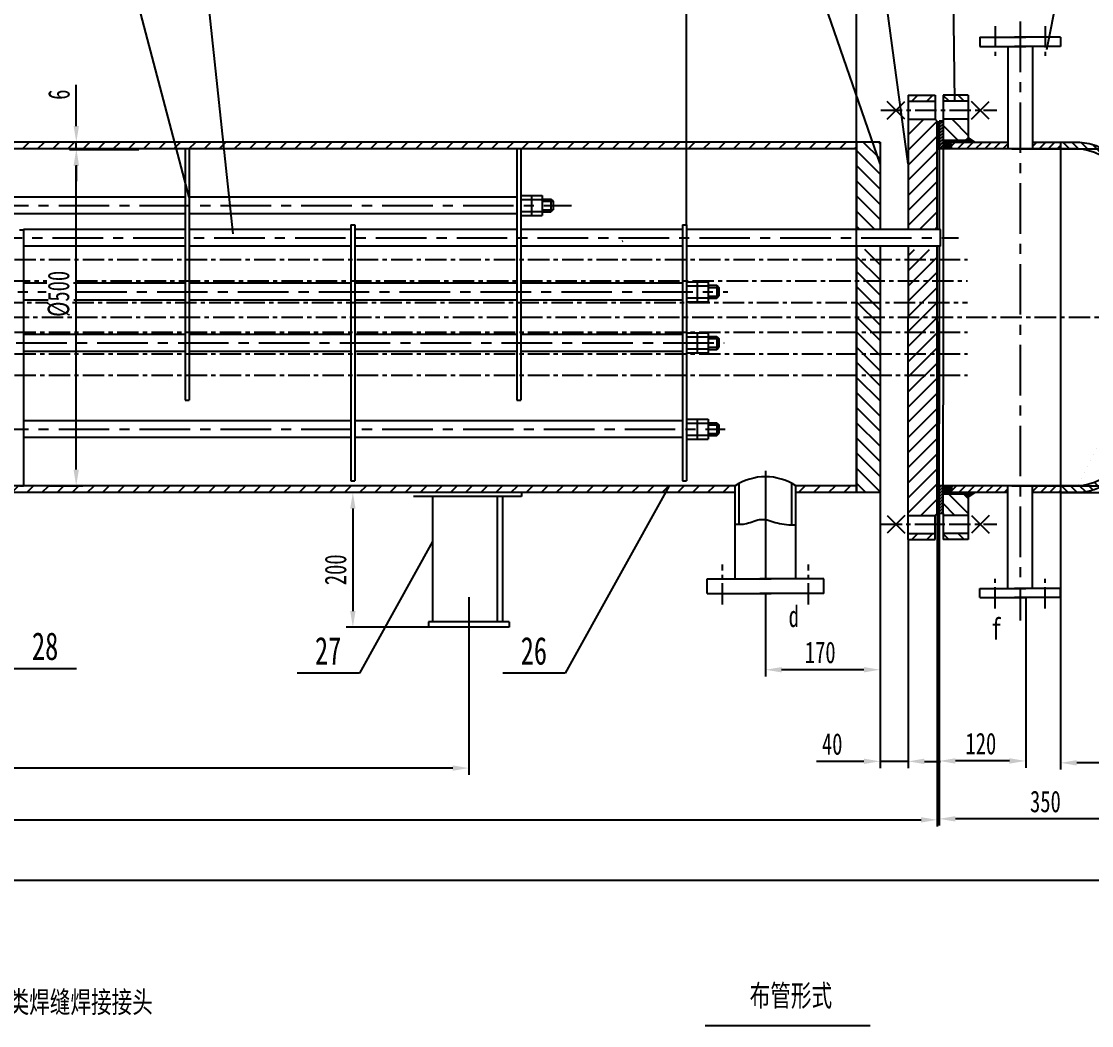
# Model space of a CAD drawing. Extents: x 12575 to 63012, y 39469 to 86293.
# Drawn here: x 15406 to 16994, y 41923 to 43414 of the extents above; entities that cross this region are included whole.
import ezdxf

# ---------------------------------------------------------------- set-up
doc = ezdxf.new("R2010")
doc.units = 0
for name, pattern in [('CENTER', [50.8, 31.75, -6.35, 6.35, -6.35]), ('CENTERX2', [4, 2.5, -0.5, 0.5, -0.5]), ('PHANTOM2', [31.75, 15.875, -3.175, 3.175, -3.175, 3.175, -3.175])]:
    doc.linetypes.add(name, pattern=pattern)
doc.layers.get('0').update_dxf_attribs({"linetype": 'CONTINUOUS'})
doc.layers.get('DEFPOINTS').update_dxf_attribs({"color": 1, "linetype": 'PHANTOM2'})
doc.layers.add('CCX', color=1, linetype='CONTINUOUS')
doc.layers.add('DD', color=1, linetype='CENTER')
doc.styles.add('HZ', font='SIMFANG.TTF', dxfattribs={"width": 0.7})
doc.styles.add('HZ123', font='SIMFANG.TTF', dxfattribs={"width": 0.7, "height": 2.5})
doc.dimstyles.new('ISO-25$0', dxfattribs={"dimscale": 8, "dimtxt": 4, "dimasz": 3, "dimexe": 1.25, "dimexo": 0, "dimgap": 1.2, "dimtad": 1, "dimdec": 0, "dimtxsty": 'HZ', "dimcen": 0, "dimclrd": 256, "dimclrt": 256, "dimazin": 3, "dimtm": 1e-09, "dimtfac": 8, "dimtdec": 0, "dimtmove": 0, "dimatfit": 3})

# ---------------------------------------------------------------- blocks, each defined once
blk = doc.blocks.new('*D28')
at = {"layer": 'CCX', "color": 0}
for p, q in [((15580.4, 43222.7), (15477.5, 43222.7)), ((15445.2, 42724.2), (15497.5, 42724.2))]:
    blk.add_line(p, q, dxfattribs=at)
at = {"layer": 'CCX'}
blk.add_line((15487.5, 42748.2), (15487.5, 43198.7), dxfattribs=at)
for points in [[(15483.5, 43198.7), (15491.5, 43198.7), (15487.5, 43222.7)], [(15483.5, 42748.2), (15491.5, 42748.2), (15487.5, 42724.2)]]:
    blk.add_solid(points, dxfattribs=at)
at = {"layer": 'DEFPOINTS', "color": 0}
for p in [(15487.5, 43222.7), (15580.4, 43222.7), (15445.2, 42724.2)]:
    blk.add_point(p, dxfattribs=at)
at = {"layer": 'CCX', "insert": (15461.9, 43009.1), "char_height": 32, "attachment_point": 5, "rotation": 90, "style": 'HZ'}
blk.add_mtext('{\\Ftxt|c134;%%C}500', dxfattribs=at)
blk = doc.blocks.new('*D29')
at = {"layer": 'CCX'}
for p, q in [((15487.7, 43258.2), (15487.7, 43319.4)), ((15487.7, 43224.2), (15487.7, 43234.2)), ((15487.7, 43200.2), (15487.7, 43176.2))]:
    blk.add_line(p, q, dxfattribs=at)
at = {"layer": 'CCX', "color": 0}
for p, q in [((15705, 43234.2), (15477.7, 43234.2)), ((15705, 43224.2), (15477.7, 43224.2))]:
    blk.add_line(p, q, dxfattribs=at)
at = {"layer": 'CCX'}
for points in [[(15483.7, 43258.2), (15491.7, 43258.2), (15487.7, 43234.2)], [(15483.7, 43200.2), (15491.7, 43200.2), (15487.7, 43224.2)]]:
    blk.add_solid(points, dxfattribs=at)
at = {"layer": 'DEFPOINTS', "color": 0}
for p in [(15487.7, 43234.2), (15705, 43234.2), (15705, 43224.2)]:
    blk.add_point(p, dxfattribs=at)
at = {"layer": 'CCX', "insert": (15462.1, 43304.8), "char_height": 32, "attachment_point": 5, "rotation": 90, "style": 'HZ'}
blk.add_mtext('6', dxfattribs=at)
blk = doc.blocks.new('*D43')
at = {"layer": 'CCX', "color": 0}
for p, q in [((16876.2, 43224.2), (17212.1, 43224.2)), ((16876.2, 42724.2), (17212.1, 42724.2))]:
    blk.add_line(p, q, dxfattribs=at)
at = {"layer": 'CCX'}
blk.add_line((17202.1, 42748.2), (17202.1, 43200.2), dxfattribs=at)
for points in [[(17198.1, 43200.2), (17206.1, 43200.2), (17202.1, 43224.2)], [(17198.1, 42748.2), (17206.1, 42748.2), (17202.1, 42724.2)]]:
    blk.add_solid(points, dxfattribs=at)
at = {"layer": 'DEFPOINTS', "color": 0}
for p in [(16876.2, 43224.2), (17202.1, 43224.2), (16876.2, 42724.2)]:
    blk.add_point(p, dxfattribs=at)
at = {"layer": 'CCX', "insert": (17176.5, 42919.6), "char_height": 32, "attachment_point": 5, "rotation": 90, "style": 'HZ'}
blk.add_mtext('{\\Ftxt|c134;%%C}500', dxfattribs=at)
blk = doc.blocks.new('*D45')
at = {"layer": 'CCX', "color": 0}
for p, q in [((16680.4, 42714.2), (16680.4, 42441)), ((16510.4, 42564.2), (16510.4, 42441))]:
    blk.add_line(p, q, dxfattribs=at)
at = {"layer": 'CCX'}
blk.add_line((16656.4, 42451), (16534.4, 42451), dxfattribs=at)
for points in [[(16534.4, 42455), (16534.4, 42447), (16510.4, 42451)], [(16656.4, 42455), (16656.4, 42447), (16680.4, 42451)]]:
    blk.add_solid(points, dxfattribs=at)
at = {"layer": 'DEFPOINTS', "color": 0}
for p in [(16680.4, 42714.2), (16510.4, 42564.2), (16510.4, 42451)]:
    blk.add_point(p, dxfattribs=at)
at = {"layer": 'CCX', "insert": (16591.6, 42476.6), "char_height": 32, "attachment_point": 5, "style": 'HZ'}
blk.add_mtext('170', dxfattribs=at)
blk = doc.blocks.new('*D46')
at = {"layer": 'CCX', "color": 0}
for p, q in [((16768.2, 42683.2), (16768.2, 42305.6)), ((16896.5, 42558.2), (16896.5, 42305.6))]:
    blk.add_line(p, q, dxfattribs=at)
at = {"layer": 'CCX'}
blk.add_line((16872.5, 42315.6), (16792.2, 42315.6), dxfattribs=at)
for points in [[(16792.2, 42319.6), (16792.2, 42311.6), (16768.2, 42315.6)], [(16872.5, 42319.6), (16872.5, 42311.6), (16896.5, 42315.6)]]:
    blk.add_solid(points, dxfattribs=at)
at = {"layer": 'DEFPOINTS', "color": 0}
for p in [(16768.2, 42683.2), (16896.5, 42558.2), (16768.2, 42315.6)]:
    blk.add_point(p, dxfattribs=at)
at = {"layer": 'CCX', "insert": (16830, 42341.2), "char_height": 32, "attachment_point": 5, "style": 'HZ'}
blk.add_mtext('120', dxfattribs=at)
blk = doc.blocks.new('*D49')
at = {"layer": 'CCX', "color": 0}
for p, q in [((16680.4, 42714.2), (16680.4, 42305)), ((16722.2, 42644.2), (16722.2, 42305))]:
    blk.add_line(p, q, dxfattribs=at)
at = {"layer": 'CCX'}
for p, q in [((16656.4, 42315), (16586.3, 42315)), ((16722.2, 42315), (16680.4, 42315)), ((16746.2, 42315), (16770.2, 42315))]:
    blk.add_line(p, q, dxfattribs=at)
for points in [[(16656.4, 42319), (16656.4, 42311), (16680.4, 42315)], [(16746.2, 42319), (16746.2, 42311), (16722.2, 42315)]]:
    blk.add_solid(points, dxfattribs=at)
at = {"layer": 'DEFPOINTS', "color": 0}
for p in [(16680.4, 42714.2), (16722.2, 42644.2), (16680.4, 42315)]:
    blk.add_point(p, dxfattribs=at)
at = {"layer": 'CCX', "insert": (16609.4, 42340.6), "char_height": 32, "attachment_point": 5, "style": 'HZ'}
blk.add_mtext('40', dxfattribs=at)
blk = doc.blocks.new('*D50')
at = {"layer": 'CCX', "color": 0}
for p, q in [((15988.2, 42714.2), (15888.1, 42714.2)), ((16070.2, 42514.2), (15888.1, 42514.2))]:
    blk.add_line(p, q, dxfattribs=at)
at = {"layer": 'CCX'}
blk.add_line((15898.1, 42690.2), (15898.1, 42538.2), dxfattribs=at)
for points in [[(15894.1, 42690.2), (15902.1, 42690.2), (15898.1, 42714.2)], [(15894.1, 42538.2), (15902.1, 42538.2), (15898.1, 42514.2)]]:
    blk.add_solid(points, dxfattribs=at)
at = {"layer": 'DEFPOINTS', "color": 0}
for p in [(15988.2, 42714.2), (15898.1, 42514.2), (16070.2, 42514.2)]:
    blk.add_point(p, dxfattribs=at)
at = {"layer": 'CCX', "insert": (15872.5, 42599.4), "char_height": 32, "attachment_point": 5, "rotation": 90, "style": 'HZ'}
blk.add_mtext('200', dxfattribs=at)
blk = doc.blocks.new('*D170')
at = {"layer": 'CCX'}
for p, q in [((17202.1, 42748.2), (17202.1, 42772.2)), ((17202.1, 42724.2), (17202.1, 42714.2)), ((17202.1, 42690.2), (17202.1, 42636.9))]:
    blk.add_line(p, q, dxfattribs=at)
at = {"layer": 'CCX', "color": 0}
for p, q in [((16948.4, 42724.2), (17212.1, 42724.2)), ((16948.4, 42714.2), (17212.1, 42714.2))]:
    blk.add_line(p, q, dxfattribs=at)
at = {"layer": 'CCX'}
for points in [[(17198.1, 42748.2), (17206.1, 42748.2), (17202.1, 42724.2)], [(17198.1, 42690.2), (17206.1, 42690.2), (17202.1, 42714.2)]]:
    blk.add_solid(points, dxfattribs=at)
at = {"layer": 'DEFPOINTS', "color": 0}
for p in [(16948.4, 42724.2), (16948.4, 42714.2), (17202.1, 42714.2)]:
    blk.add_point(p, dxfattribs=at)
at = {"layer": 'CCX', "insert": (17176.5, 42651.6), "char_height": 32, "attachment_point": 5, "rotation": 90, "style": 'HZ'}
blk.add_mtext('6', dxfattribs=at)
blk = doc.blocks.new('*D175')
at = {"layer": 'CCX', "color": 0}
for p, q in [((16948.4, 42974.2), (16948.4, 42302.8)), ((17112.2, 42974.2), (17112.2, 42302.8))]:
    blk.add_line(p, q, dxfattribs=at)
at = {"layer": 'CCX'}
blk.add_line((17088.2, 42312.8), (16972.4, 42312.8), dxfattribs=at)
for points in [[(16972.4, 42316.8), (16972.4, 42308.8), (16948.4, 42312.8)], [(17088.2, 42316.8), (17088.2, 42308.8), (17112.2, 42312.8)]]:
    blk.add_solid(points, dxfattribs=at)
at = {"layer": 'DEFPOINTS', "color": 0}
for p in [(16948.4, 42974.2), (17112.2, 42974.2), (16948.4, 42312.8)]:
    blk.add_point(p, dxfattribs=at)
at = {"layer": 'CCX', "insert": (17032.7, 42338.4), "char_height": 32, "attachment_point": 5, "style": 'HZ'}
blk.add_mtext('156', dxfattribs=at)
blk = doc.blocks.new('*D176')
at = {"layer": 'CCX', "color": 0}
for p, q in [((17112.2, 42974.2), (17112.2, 42219.6)), ((16768.2, 42683.2), (16768.2, 42219.6))]:
    blk.add_line(p, q, dxfattribs=at)
at = {"layer": 'CCX'}
blk.add_line((17088.2, 42229.6), (16792.2, 42229.6), dxfattribs=at)
for points in [[(16792.2, 42233.6), (16792.2, 42225.6), (16768.2, 42229.6)], [(17088.2, 42233.6), (17088.2, 42225.6), (17112.2, 42229.6)]]:
    blk.add_solid(points, dxfattribs=at)
at = {"layer": 'DEFPOINTS', "color": 0}
for p in [(17112.2, 42974.2), (16768.2, 42683.2), (16768.2, 42229.6)]:
    blk.add_point(p, dxfattribs=at)
at = {"layer": 'CCX', "insert": (16925.8, 42255.2), "char_height": 32, "attachment_point": 5, "style": 'HZ'}
blk.add_mtext('350', dxfattribs=at)
blk = doc.blocks.new('*D177')
at = {"layer": 'CCX', "color": 0}
for p, q in [((13795.6, 42683.2), (13795.6, 42218.1)), ((16765.2, 42683.2), (16765.2, 42218.1))]:
    blk.add_line(p, q, dxfattribs=at)
at = {"layer": 'CCX'}
blk.add_line((13819.6, 42228.1), (16741.2, 42228.1), dxfattribs=at)
for points in [[(13819.6, 42232.1), (13819.6, 42224.1), (13795.6, 42228.1)], [(16741.2, 42232.1), (16741.2, 42224.1), (16765.2, 42228.1)]]:
    blk.add_solid(points, dxfattribs=at)
at = {"layer": 'DEFPOINTS', "color": 0}
for p in [(13795.6, 42683.2), (16765.2, 42683.2), (16765.2, 42228.1)]:
    blk.add_point(p, dxfattribs=at)
at = {"layer": 'CCX', "insert": (15172.4, 42253.7), "char_height": 32, "attachment_point": 5, "style": 'HZ'}
blk.add_mtext('2987', dxfattribs=at)
blk = doc.blocks.new('*D178')
at = {"layer": 'CCX', "color": 0}
for p, q in [((13328.6, 42974.2), (13328.6, 42128.7)), ((17112.2, 42974.2), (17112.2, 42128.7))]:
    blk.add_line(p, q, dxfattribs=at)
at = {"layer": 'CCX'}
blk.add_line((13352.6, 42138.7), (17088.2, 42138.7), dxfattribs=at)
for points in [[(13352.6, 42142.7), (13352.6, 42134.7), (13328.6, 42138.7)], [(17088.2, 42142.7), (17088.2, 42134.7), (17112.2, 42138.7)]]:
    blk.add_solid(points, dxfattribs=at)
at = {"layer": 'DEFPOINTS', "color": 0}
for p in [(13328.6, 42974.2), (17112.2, 42974.2), (17112.2, 42138.7)]:
    blk.add_point(p, dxfattribs=at)
at = {"layer": 'CCX', "insert": (15087.6, 42164.3), "char_height": 32, "attachment_point": 5, "style": 'HZ'}
blk.add_mtext('3813', dxfattribs=at)
blk = doc.blocks.new('*D180')
at = {"layer": 'CCX', "color": 0}
for p, q in [((14395.6, 42522.2), (14395.6, 42295)), ((16070.2, 42514.2), (16070.2, 42295))]:
    blk.add_line(p, q, dxfattribs=at)
at = {"layer": 'CCX'}
blk.add_line((16046.2, 42305), (14419.6, 42305), dxfattribs=at)
for points in [[(14419.6, 42309), (14419.6, 42301), (14395.6, 42305)], [(16046.2, 42309), (16046.2, 42301), (16070.2, 42305)]]:
    blk.add_solid(points, dxfattribs=at)
at = {"layer": 'DEFPOINTS', "color": 0}
for p in [(14395.6, 42522.2), (16070.2, 42514.2), (14395.6, 42305)]:
    blk.add_point(p, dxfattribs=at)
at = {"layer": 'CCX', "insert": (15175.4, 42330.6), "char_height": 32, "attachment_point": 5, "style": 'HZ'}
blk.add_mtext('1700', dxfattribs=at)
blk = doc.blocks.new('*D184')
at = {"layer": 'CCX', "color": 0}
for p, q in [((14182.6, 43224.2), (14182.6, 43569.2)), ((16393.2, 43111.4), (16393.2, 43569.2))]:
    blk.add_line(p, q, dxfattribs=at)
at = {"layer": 'CCX'}
blk.add_line((14206.6, 43559.2), (16369.2, 43559.2), dxfattribs=at)
for points in [[(14206.6, 43563.2), (14206.6, 43555.2), (14182.6, 43559.2)], [(16369.2, 43563.2), (16369.2, 43555.2), (16393.2, 43559.2)]]:
    blk.add_solid(points, dxfattribs=at)
at = {"layer": 'DEFPOINTS', "color": 0}
for p in [(16393.2, 43559.2), (14182.6, 43224.2), (16393.2, 43111.4)]:
    blk.add_point(p, dxfattribs=at)
at = {"layer": 'CCX', "insert": (15125.6, 43584.8), "char_height": 32, "attachment_point": 5, "style": 'HZ'}
blk.add_mtext('9X246=2214', dxfattribs=at)
blk = doc.blocks.new('*D230')
at = {"layer": 'CCX', "color": 0}
for p, q in [((13915.4, 42714.2), (13915.4, 43976.4)), ((16645.4, 42714.2), (16645.4, 43976.4))]:
    blk.add_line(p, q, dxfattribs=at)
at = {"layer": 'CCX'}
blk.add_line((16621.4, 43966.4), (13939.4, 43966.4), dxfattribs=at)
for points in [[(13939.4, 43970.4), (13939.4, 43962.4), (13915.4, 43966.4)], [(16621.4, 43970.4), (16621.4, 43962.4), (16645.4, 43966.4)]]:
    blk.add_solid(points, dxfattribs=at)
at = {"layer": 'DEFPOINTS', "color": 0}
for p in [(13915.4, 43966.4), (13915.4, 42714.2), (16645.4, 42714.2)]:
    blk.add_point(p, dxfattribs=at)
at = {"layer": 'CCX', "insert": (15206.8, 43992), "char_height": 32, "attachment_point": 5, "style": 'HZ'}
blk.add_mtext('2730', dxfattribs=at)

msp = doc.modelspace()

# ---------------------------------------------------------------- hatches: boundary and pattern name
h = msp.add_hatch()
h.set_pattern_fill('ANSI37', color=256, scale=0.2, style=0)
h.paths.add_polyline_path([(16768.2, 43263.4), (16765.2, 43263.4), (16765.2, 43255.7), (16765.2, 43225.6), (16768.2, 43225.6)])
h.paths.add_polyline_path([(16785.1, 43236.6), (16774.2, 43236.6), (16774.2, 43224.2), (16787, 43224.2)])
h.paths.add_polyline_path([(16811.2, 43240.8), (16806.7, 43236.6), (16806.7, 43234.2), (16821, 43234.2)])
h = msp.add_hatch()
h.set_pattern_fill('ANSI37', color=256, scale=0.2, style=0)
h.paths.add_polyline_path([(16768.2, 42721.6), (16765.2, 42721.6), (16765.2, 42692.7), (16765.2, 42686.3), (16768.2, 42686.3)])
h.paths.add_polyline_path([(16787, 42724.2), (16774.2, 42724.2), (16774.2, 42711.7), (16785.1, 42711.7)])
h.paths.add_polyline_path([(16821, 42714.2), (16806.7, 42714.2), (16806.7, 42711.7), (16811.2, 42707.6)])
at = {"layer": 'CCX'}
h = msp.add_hatch(dxfattribs=at)
h.set_pattern_fill('ANSI31', color=256, scale=5, style=0)
h.set_pattern_definition([(45, (103.61, 0), (-11.22532, 11.22532), [])])
h.paths.add_polyline_path([(16765.2, 43262.2), (16765.2, 43265.2), (16762.2, 43268.2), (16731, 43268.2), (16722.2, 43202), (16722.2, 43132.2), (16765.2, 43132.2)])
h.paths.add_polyline_path([(16762.2, 43304.2), (16735.8, 43304.2), (16734.6, 43295.2), (16762.2, 43295.2)])
h.paths.add_polyline_path([(16735.8, 43304.2), (16722.2, 43304.2), (16722.2, 43295.2), (16734.6, 43295.2)])
h.paths.add_polyline_path([(16731, 43268.2), (16722.2, 43268.2), (16722.2, 43202)])
h.paths.add_polyline_path([(16765.2, 43074.8), (16722.2, 43074.8), (16722.2, 43042.2), (16765.2, 43042.2)])
h.paths.add_polyline_path([(16765.2, 43042.2), (16722.2, 43042.2), (16722.2, 42997.2), (16765.2, 42997.2)])
h.paths.add_polyline_path([(16765.2, 42997.2), (16722.2, 42997.2), (16722.2, 42974.2), (16765.2, 42974.2)])
h.paths.add_polyline_path([(16765.2, 42974.2), (16722.2, 42974.2), (16722.2, 42951.2), (16765.2, 42951.2)])
h.paths.add_polyline_path([(16765.2, 42951.2), (16722.2, 42951.2), (16722.2, 42906.2), (16765.2, 42906.2)])
h.paths.add_polyline_path([(16765.2, 42906.2), (16722.2, 42906.2), (16722.2, 42861.1), (16765.2, 42861.1)])
h.paths.add_polyline_path([(16765.2, 42861.1), (16722.2, 42861.1), (16722.2, 42816.2), (16765.2, 42816.2)])
h.paths.add_polyline_path([(16765.2, 42816.2), (16722.2, 42816.2), (16722.2, 42680.2), (16762.2, 42680.2), (16765.2, 42683.2), (16765.2, 42692.7)])
h.paths.add_polyline_path([(16762.2, 42653.2), (16722.2, 42653.2), (16722.2, 42644.2), (16762.2, 42644.2)])
h.paths.add_polyline_path([(16722.2, 43104.7), (16765.2, 43104.7), (16765.2, 43132.2), (16722.2, 43132.2)])
h = msp.add_hatch(dxfattribs=at)
h.set_pattern_fill('ANSI31', color=256, scale=5, angle=90, style=0)
h.paths.add_polyline_path([(16791.1, 43304.2), (16774.2, 43304.2), (16774.2, 43295.2), (16791.2, 43295.2)])
h.paths.add_polyline_path([(16811.2, 43304.2), (16791.1, 43304.2), (16791.2, 43295.2), (16811.2, 43295.2)])
h.paths.add_polyline_path([(16811.2, 43268.2), (16774.2, 43268.2), (16774.2, 43236.6), (16806.7, 43236.6), (16811.2, 43240.8)])
h = msp.add_hatch(dxfattribs=at)
h.set_pattern_fill('ANSI31', color=256, style=0)
h.paths.add_polyline_path([(16774.2, 43265.2), (16768.2, 43265.2), (16768.2, 43224.2), (16774.2, 43224.2)])
h = msp.add_hatch(dxfattribs=at)
h.set_pattern_fill('ANSI31', color=256, scale=5, style=0)
h.paths.add_polyline_path([(14005.4, 43234.2), (13947.7, 43234.2, -0.06365), (13952.6, 43224.2), (14005.4, 43224.2)])
h.paths.add_polyline_path([(13947.7, 43234.2), (13915.4, 43234.2), (13915.4, 43224.2), (13952.6, 43224.2, 0.06365)])
h.paths.add_polyline_path([(14213.3, 43234.2), (14150.1, 43234.2), (14143, 43224.2), (14204.4, 43224.2)])
h.paths.add_polyline_path([(14150.1, 43234.2), (14095.4, 43234.2), (14095.4, 43224.2), (14134.6, 43224.2), (14143, 43224.2)])
h.paths.add_polyline_path([(14495.5, 43234.2), (14394.9, 43234.2), (14213.3, 43234.2), (14204.4, 43224.2), (14489.4, 43224.2)])
h.paths.add_polyline_path([(14782.1, 43234.2), (14495.5, 43234.2), (14489.4, 43224.2), (14779, 43224.2)])
h.paths.add_polyline_path([(14917.1, 43234.2), (14782.1, 43234.2), (14779, 43224.2), (14914.1, 43224.2)])
h.paths.add_polyline_path([(15633.7, 43234.2), (15338.4, 43234.2), (15337.8, 43224.2), (15636.3, 43224.2)])
h.paths.add_polyline_path([(16645.4, 43234.2), (15706, 43234.2), (15707.1, 43224.2), (16645.4, 43224.2)])
h.paths.add_polyline_path([(15706, 43234.2), (15633.7, 43234.2), (15636.3, 43224.2), (15707.1, 43224.2)])
h.paths.add_polyline_path([(15312.7, 43234.2), (15312.7, 43224.2), (15337.8, 43224.2), (15338.4, 43234.2)])
h.paths.add_polyline_path([(15152.7, 43224.2), (15152.7, 43234.2), (14917.1, 43234.2), (14914.1, 43224.2)])
h = msp.add_hatch(dxfattribs=at)
h.set_pattern_fill('ANSI31', color=256, scale=5, angle=90, style=0)
h.set_pattern_definition([(135, (103.61, 0), (-11.22532, -11.22532), [])])
h.paths.add_polyline_path([(16680.4, 42816.2), (16645.4, 42816.2), (16645.4, 42714.2), (16680.4, 42714.2)])
h.paths.add_polyline_path([(16680.4, 42861.1), (16645.4, 42861.1), (16645.4, 42816.2), (16680.4, 42816.2)])
h.paths.add_polyline_path([(16680.4, 42906.2), (16645.4, 42906.2), (16645.4, 42861.1), (16680.4, 42861.1)])
h.paths.add_polyline_path([(16680.4, 42951.2), (16645.4, 42951.2), (16645.4, 42906.2), (16680.4, 42906.2)])
h.paths.add_polyline_path([(16680.4, 42974.2), (16645.4, 42974.2), (16645.4, 42951.2), (16680.4, 42951.2)])
h.paths.add_polyline_path([(16680.4, 42997.2), (16645.4, 42997.2), (16645.4, 42974.2), (16680.4, 42974.2)])
h.paths.add_polyline_path([(16680.4, 43042.2), (16645.4, 43042.2), (16645.4, 42997.2), (16680.4, 42997.2)])
h.paths.add_polyline_path([(16680.4, 43074.8), (16645.4, 43074.8), (16645.4, 43042.2), (16680.4, 43042.2)])
h.paths.add_polyline_path([(16680.4, 43165.3), (16680.4, 43202), (16669.3, 43234.2), (16645.4, 43234.2), (16645.4, 43132.2), (16680.4, 43132.2)])
h.paths.add_polyline_path([(16680.4, 43234.2), (16669.3, 43234.2), (16680.4, 43202)])
h.paths.add_polyline_path([(16645.4, 43104.7), (16680.4, 43104.7), (16680.4, 43132.2), (16645.4, 43132.2)])
h = msp.add_hatch(dxfattribs=at)
h.set_pattern_fill('ANSI31', color=256, scale=3, style=0)
h.paths.add_polyline_path([(16870, 42724.2), (16787, 42724.2), (16785.4, 42714.2), (16870, 42714.2)])
h.paths.add_polyline_path([(16948.4, 42724.2), (16906.5, 42724.2), (16906.5, 42714.2), (16948.4, 42714.2)])
h.paths.add_polyline_path([(16870, 43234.2), (16785.4, 43234.2), (16787, 43224.2), (16870, 43224.2)])
h.paths.add_polyline_path([(16948.4, 43234.2), (16906.5, 43234.2), (16906.5, 43224.2), (16948.4, 43224.2)])
h = msp.add_hatch(dxfattribs=at)
h.set_pattern_fill('ANSI31', color=256, scale=3, angle=90, style=0)
edge = h.paths.add_edge_path()
edge.add_spline(control_points=[(17057, 43182.6), (17050.9, 43191.2), (17044.4, 43198.9), (17030.1, 43212.6), (17022.3, 43218.5), (17009.9, 43225.5), (17005.4, 43227.5), (16996.5, 43230.8), (16991.9, 43232.1), (16982.7, 43233.8), (16978, 43234.2), (16973.4, 43234.2)], knot_values=[0, 0, 0, 0, 0.166818, 0.166818, 0.343939, 0.343939, 0.43798, 0.43798, 0.532021, 0.532021, 0.626062, 0.626062, 0.626062, 0.626062], degree=3, periodic=0)
edge.add_line((16973.4, 43234.2), (16948.4, 43234.2))
edge.add_line((16948.4, 43234.2), (16948.4, 43224.2))
edge.add_line((16948.4, 43224.2), (16973.4, 43224.2))
edge.add_ellipse((16973.4, 42974.2), major_axis=(0, 250), ratio=0.515266, start_angle=270, end_angle=360, ccw=False)
edge.add_line((17102.2, 42974.2), (17112.2, 42974.2))
edge.add_spline(control_points=[(17112.2, 42974.2), (17112.2, 42988.1), (17111.6, 43002.1), (17109.1, 43032.1), (17106.9, 43048), (17101, 43078.8), (17097.2, 43093.6), (17088.4, 43121.8), (17083.2, 43135.1), (17071.6, 43159.7), (17065.2, 43170.9), (17057.8, 43181.5), (17057.4, 43182), (17057, 43182.6)], knot_values=[0.626062, 0.626062, 0.626062, 0.626062, 0.790177, 0.790177, 0.982756, 0.982756, 1.175335, 1.175335, 1.367914, 1.367914, 1.560493, 1.560493, 1.570796, 1.570796, 1.570796, 1.570796], degree=3, periodic=0)
edge = h.paths.add_edge_path()
edge.add_spline(control_points=[(17073.4, 42792.8), (17076.5, 42798.9), (17079.4, 42805.2), (17082.2, 42811.7)], knot_values=[2.25802, 2.25802, 2.25802, 2.25802, 2.356194, 2.356194, 2.356194, 2.356194], degree=3, periodic=0)
edge.add_spline(control_points=[(17082.2, 42811.7), (17084.5, 42817.1), (17086.6, 42822.7), (17089.1, 42829.6), (17089.5, 42830.8), (17090, 42832)], knot_values=[2.159845, 2.159845, 2.159845, 2.159845, 2.240867, 2.240867, 2.25802, 2.25802, 2.25802, 2.25802], degree=3, periodic=0)
edge.add_spline(control_points=[(17090, 42832), (17092.4, 42839.1), (17094.6, 42846.3), (17096.7, 42853.7)], knot_values=[2.06167, 2.06167, 2.06167, 2.06167, 2.159845, 2.159845, 2.159845, 2.159845], degree=3, periodic=0)
edge.add_spline(control_points=[(17096.7, 42853.7), (17098.3, 42859.5), (17099.7, 42865.5), (17101.5, 42873.1), (17101.8, 42874.8), (17102.2, 42876.4)], knot_values=[1.963495, 1.963495, 1.963495, 1.963495, 2.040747, 2.040747, 2.06167, 2.06167, 2.06167, 2.06167], degree=3, periodic=0)
edge.add_spline(control_points=[(17102.2, 42876.4), (17103.8, 42884.2), (17105.3, 42892.1), (17106.6, 42900.1)], knot_values=[1.865321, 1.865321, 1.865321, 1.865321, 1.963495, 1.963495, 1.963495, 1.963495], degree=3, periodic=0)
edge.add_spline(control_points=[(17106.6, 42900.1), (17107.5, 42906.1), (17108.3, 42912.1), (17109.3, 42920.3), (17109.5, 42922.3), (17109.7, 42924.4)], knot_values=[1.767146, 1.767146, 1.767146, 1.767146, 1.840627, 1.840627, 1.865321, 1.865321, 1.865321, 1.865321], degree=3, periodic=0)
edge.add_spline(control_points=[(17109.7, 42924.4), (17110.5, 42932.6), (17111.2, 42940.9), (17111.6, 42949.2)], knot_values=[1.668971, 1.668971, 1.668971, 1.668971, 1.767146, 1.767146, 1.767146, 1.767146], degree=3, periodic=0)
edge.add_spline(control_points=[(17111.6, 42949.2), (17111.9, 42955.1), (17112.1, 42961), (17112.2, 42969.3), (17112.2, 42971.8), (17112.2, 42974.2)], knot_values=[1.570796, 1.570796, 1.570796, 1.570796, 1.640507, 1.640507, 1.668971, 1.668971, 1.668971, 1.668971], degree=3, periodic=0)
edge.add_line((17112.2, 42974.2), (17102.2, 42974.2))
edge.add_ellipse((16973.4, 42974.2), major_axis=(0, 250), ratio=0.515266, start_angle=180, end_angle=270, ccw=False)
edge.add_line((16973.4, 42724.2), (16948.4, 42724.2))
edge.add_line((16948.4, 42724.2), (16948.4, 42714.2))
edge.add_line((16948.4, 42714.2), (16973.4, 42714.2))
edge.add_spline(control_points=[(16973.4, 42714.2), (16975.8, 42714.2), (16978.3, 42714.3), (16980.7, 42714.5)], knot_values=[3.092505, 3.092505, 3.092505, 3.092505, 3.141593, 3.141593, 3.141593, 3.141593], degree=3, periodic=0)
edge.add_spline(control_points=[(16980.7, 42714.5), (16983.1, 42714.8), (16985.5, 42715.1), (16987.9, 42715.6)], knot_values=[3.043418, 3.043418, 3.043418, 3.043418, 3.092505, 3.092505, 3.092505, 3.092505], degree=3, periodic=0)
edge.add_spline(control_points=[(16987.9, 42715.6), (16988.9, 42715.8), (16989.9, 42716), (16992.3, 42716.5), (16993.7, 42716.9), (16995.1, 42717.3)], knot_values=[2.99433, 2.99433, 2.99433, 2.99433, 3.014805, 3.014805, 3.043418, 3.043418, 3.043418, 3.043418], degree=3, periodic=0)
edge.add_spline(control_points=[(16995.1, 42717.3), (16999.8, 42718.7), (17004.5, 42720.5), (17009.1, 42722.7)], knot_values=[2.896156, 2.896156, 2.896156, 2.896156, 2.99433, 2.99433, 2.99433, 2.99433], degree=3, periodic=0)
edge.add_spline(control_points=[(17009.1, 42722.7), (17009.4, 42722.9), (17009.8, 42723), (17014.3, 42725.3), (17018.5, 42727.8), (17022.5, 42730.6)], knot_values=[2.797981, 2.797981, 2.797981, 2.797981, 2.805298, 2.805298, 2.896156, 2.896156, 2.896156, 2.896156], degree=3, periodic=0)
edge.add_spline(control_points=[(17022.5, 42730.6), (17024.4, 42731.9), (17026.3, 42733.3), (17030.6, 42736.7), (17032.9, 42738.7), (17035.2, 42740.8)], knot_values=[2.699806, 2.699806, 2.699806, 2.699806, 2.743052, 2.743052, 2.797981, 2.797981, 2.797981, 2.797981], degree=3, periodic=0)
edge.add_spline(control_points=[(17035.2, 42740.8), (17037.3, 42742.7), (17039.3, 42744.7), (17041.3, 42746.8)], knot_values=[2.650719, 2.650719, 2.650719, 2.650719, 2.699806, 2.699806, 2.699806, 2.699806], degree=3, periodic=0)
edge.add_spline(control_points=[(17041.3, 42746.8), (17043.3, 42748.8), (17045.3, 42751), (17047.2, 42753.2)], knot_values=[2.601631, 2.601631, 2.601631, 2.601631, 2.650719, 2.650719, 2.650719, 2.650719], degree=3, periodic=0)
edge.add_spline(control_points=[(17047.2, 42753.2), (17048.8, 42755), (17050.3, 42756.9), (17055.9, 42764), (17059.8, 42769.6), (17063.6, 42775.6)], knot_values=[2.454369, 2.454369, 2.454369, 2.454369, 2.493845, 2.493845, 2.601631, 2.601631, 2.601631, 2.601631], degree=3, periodic=0)
edge.add_spline(control_points=[(17063.6, 42775.6), (17066.5, 42780.3), (17069.4, 42785.3), (17072.5, 42791.2), (17073, 42792), (17073.4, 42792.8)], knot_values=[2.356194, 2.356194, 2.356194, 2.356194, 2.440987, 2.440987, 2.454369, 2.454369, 2.454369, 2.454369], degree=3, periodic=0)
h = msp.add_hatch(dxfattribs=at)
h.set_pattern_fill('ANSI31', color=256, scale=5, style=0)
h.paths.add_polyline_path([(16645.4, 42724.2), (16555.4, 42724.2), (16555.4, 42714.2), (16645.4, 42714.2)])
h.paths.add_polyline_path([(15152.7, 42714.2), (15152.7, 42724.2), (15111.3, 42724.2), (15104.8, 42714.2)])
h.paths.add_polyline_path([(15312.7, 42724.2), (15312.7, 42714.2), (16465.4, 42714.2), (16465.4, 42724.2)])
h = msp.add_hatch(dxfattribs=at)
h.set_pattern_fill('ANSI31', color=256, style=0)
h.paths.add_polyline_path([(16774.2, 42724.2), (16768.2, 42724.2), (16768.2, 42683.2), (16774.2, 42683.2)])
h = msp.add_hatch(dxfattribs=at)
h.set_pattern_fill('ANSI31', color=256, scale=5, angle=90, style=0)
h.paths.add_polyline_path([(16811.2, 42707.6), (16806.7, 42711.7), (16774.2, 42711.7), (16774.2, 42683.2), (16774.2, 42680.2), (16811.2, 42680.2)])
h.paths.add_polyline_path([(16811.2, 42653.2), (16774.2, 42653.2), (16774.2, 42644.2), (16811.2, 42644.2)])

# ---------------------------------------------------------------- linework, layer by layer
for p, q in [((16828.5, 43390.2), (16828.5, 43376.5)), ((16828.5, 43390.2), (16896.5, 43390.2)), ((16828.5, 43390.2), (16828.5, 43376.5)), ((16828.5, 43390.2), (16828.5, 43376.5)), ((16828.5, 43390.2), (16896.5, 43390.2)), ((16948, 43390.2), (16879.9, 43390.2)), ((16948, 43390.2), (16879.9, 43390.2)), ((16948, 43390.2), (16948, 43376.5)), ((16948, 43390.2), (16948, 43376.5)), ((16948, 43390.2), (16948, 43376.5)), ((16828.5, 43376.5), (16896.5, 43376.5)), ((16870, 43376.5), (16870, 43224.2)), ((16948, 43376.5), (16879.9, 43376.5)), ((16906.5, 43376.5), (16906.5, 43224.2)), ((16691.1, 43268.6), (16717.3, 43294.8)), ((16717.3, 43268.6), (16691.1, 43294.8)), ((16722.2, 43304.2), (16722.2, 43104.7)), ((16722.2, 43304.2), (16762.2, 43304.2)), ((16722.2, 43295.2), (16762.2, 43295.2)), ((16762.2, 43304.2), (16762.2, 43268.2)), ((16811.2, 43304.2), (16774.2, 43304.2)), ((16774.2, 43304.2), (16774.2, 42844.2)), ((16811.2, 43295.2), (16774.2, 43295.2)), ((16811.2, 43304.2), (16811.2, 43259.2)), ((16811.2, 43304.2), (16811.2, 43240.8)), ((16816.1, 43268.6), (16842.3, 43294.8)), ((16842.3, 43268.6), (16816.1, 43294.8)), ((16722.2, 43268.2), (16762.2, 43268.2)), ((16765.2, 43265.2), (16762.2, 43268.2)), ((16765.2, 43265.2), (16765.2, 43255.7)), ((16765.2, 43265.2), (16765.2, 43265.2)), ((16768.2, 43263.4), (16765.2, 43263.4)), ((16765.2, 43104.7), (16765.2, 43262.2)), ((16768.2, 43265.2), (16768.2, 43104.7)), ((16774.2, 43265.2), (16768.2, 43265.2)), ((16811.2, 43268.2), (16774.2, 43268.2)), ((16765.2, 43255.7), (16765.2, 43222.7)), ((16680.4, 43234.2), (15282.7, 43234.2)), ((16645.4, 43234.2), (16645.4, 43104.7)), ((16680.4, 43234.2), (16680.4, 43104.7)), ((16806.7, 43236.6), (16774.2, 43236.6)), ((16787, 43224.2), (16785.1, 43236.6)), ((16785.4, 43234.2), (16870, 43234.2)), ((16806.7, 43236.6), (16811.2, 43240.8)), ((16806.7, 43234.2), (16806.7, 43236.6)), ((16811.2, 43240.8), (16821, 43234.2)), ((16906.5, 43234.2), (16973.4, 43234.2)), ((16645.4, 43224.2), (15282.7, 43224.2)), ((15649.2, 43224.2), (15649.2, 42851.4)), ((15655.2, 43224.2), (15655.2, 42851.4)), ((16141.2, 43224.2), (16141.2, 42851.4)), ((16147.2, 43224.2), (16147.2, 42851.4)), ((16768.2, 43225.6), (16765.2, 43225.6)), ((16952, 43224.2), (16768.2, 43224.2)), ((16975.1, 43224.2), (16771.2, 43224.2)), ((16645.4, 43165.3), (16645.4, 43104.7)), ((16680.4, 43165.3), (16680.4, 43104.7)), ((15649.2, 43152.7), (15300.2, 43152.7)), ((15649.2, 43152.7), (15634, 43152.7)), ((15649.2, 43152.7), (15634, 43152.7)), ((15895.2, 43152.7), (15655.2, 43152.7)), ((16141.2, 43152.7), (15655.2, 43152.7)), ((15895.2, 43152.7), (15880, 43152.7)), ((15895.2, 43152.7), (15880, 43152.7)), ((16141.2, 43152.7), (16126, 43152.7)), ((16141.2, 43152.7), (16126, 43152.7)), ((16147.2, 43155), (16179.2, 43155)), ((16163.2, 43155), (16163.2, 43125.3)), ((16179.2, 43155), (16179.2, 43125.3)), ((16192, 43149.8), (16195.2, 43146.6)), ((16192, 43149.8), (16192, 43130.6)), ((16147.2, 43149.2), (16147.2, 43131.2)), ((16147.2, 43149.2), (16179.2, 43149.2)), ((16192, 43130.6), (16195.2, 43133.8)), ((16195.2, 43146.6), (16195.2, 43133.8)), ((15649.2, 43127.7), (15388, 43127.7)), ((15649.2, 43127.7), (15634, 43127.7)), ((15649.2, 43127.7), (15634, 43127.7)), ((15895.2, 43127.7), (15655.2, 43127.7)), ((16141.2, 43127.7), (15655.2, 43127.7)), ((15895.2, 43127.7), (15880, 43127.7)), ((15895.2, 43127.7), (15880, 43127.7)), ((16141.2, 43127.7), (16126, 43127.7)), ((16141.2, 43127.7), (16126, 43127.7)), ((16147.2, 43131.2), (16179.2, 43131.2)), ((16147.2, 43125.3), (16179.2, 43125.3)), ((15403.2, 43104.2), (15409.2, 43104.2)), ((15649.2, 43104.7), (15409.2, 43104.7)), ((15409.2, 43104.2), (15409.2, 42724.2)), ((15895.2, 43104.7), (15655.2, 43104.7)), ((15895.2, 43111.4), (15895.2, 42731.4)), ((15895.2, 43111.4), (15901.2, 43111.4)), ((15901.2, 43111.4), (15901.2, 42731.4)), ((16141.2, 43104.7), (15901.2, 43104.7)), ((16387.2, 43104.7), (16147.2, 43104.7)), ((16387.2, 43111.4), (16387.2, 42731.4)), ((16387.2, 43111.4), (16393.2, 43111.4)), ((16393.2, 43111.4), (16393.2, 42731.4)), ((16770, 43104.7), (16393.2, 43104.7)), ((16770, 43079.7), (16770, 43104.7)), ((16297.9, 43087.5), (16298.7, 43087.8)), ((15649.2, 43079.7), (15409.2, 43079.7)), ((15895.2, 43079.7), (15655.2, 43079.7)), ((16141.2, 43079.7), (15901.2, 43079.7)), ((16387.2, 43079.7), (16147.2, 43079.7)), ((16770, 43079.7), (16393.2, 43079.7)), ((16645.4, 43079.7), (16645.4, 42714.2)), ((16645.4, 43074.8), (16645.4, 42974.2)), ((16680.4, 43079.7), (16680.4, 42714.2)), ((16680.4, 43074.8), (16680.4, 42974.2)), ((16722.2, 43079.7), (16722.2, 42974.2)), ((16765.2, 42692.7), (16765.2, 43079.7)), ((16768.2, 43079.7), (16768.2, 42816.2)), ((15441.5, 43024.7), (15409.2, 43024.7)), ((15443.7, 43024.7), (15409.2, 43024.7)), ((15649.2, 43024.7), (15483.5, 43024.7)), ((15649.2, 43024.7), (15487.5, 43024.7)), ((15649.2, 43024.7), (15634, 43024.7)), ((15649.2, 43024.7), (15634, 43024.7)), ((15895.2, 43024.7), (15655.2, 43024.7)), ((15895.2, 43024.7), (15655.2, 43024.7)), ((15895.2, 43024.7), (15880, 43024.7)), ((15895.2, 43024.7), (15880, 43024.7)), ((16141.2, 43024.7), (15901.2, 43024.7)), ((16141.2, 43024.7), (15901.2, 43024.7)), ((16141.2, 43024.7), (16126, 43024.7)), ((16141.2, 43024.7), (16126, 43024.7)), ((16387.2, 43024.7), (16147.2, 43024.7)), ((16387.2, 43024.7), (16147.2, 43024.7)), ((16393.2, 43027), (16425.2, 43027)), ((16409.2, 43027), (16409.2, 42997.3)), ((16425.2, 43027), (16425.2, 42997.3)), ((16393.2, 43021.2), (16393.2, 43003.2)), ((16393.2, 43021.2), (16425.2, 43021.2)), ((16438, 43021.8), (16441.2, 43018.6)), ((16438, 43021.8), (16438, 43002.6)), ((16441.2, 43018.6), (16441.2, 43005.8)), ((15443.7, 42999.7), (15409.2, 42999.7)), ((15445.9, 42999.7), (15409.2, 42999.7)), ((15649.2, 42999.7), (15484, 42999.7)), ((15649.2, 42999.7), (15487.5, 42999.7)), ((15649.2, 42999.7), (15634, 42999.7)), ((15649.2, 42999.7), (15634, 42999.7)), ((15895.2, 42999.7), (15655.2, 42999.7)), ((15895.2, 42999.7), (15655.2, 42999.7)), ((15895.2, 42999.7), (15880, 42999.7)), ((15895.2, 42999.7), (15880, 42999.7)), ((16141.2, 42999.7), (15901.2, 42999.7)), ((16141.2, 42999.7), (15901.2, 42999.7)), ((16141.2, 42999.7), (16126, 42999.7)), ((16141.2, 42999.7), (16126, 42999.7)), ((16387.2, 42999.7), (16147.2, 42999.7)), ((16387.2, 42999.7), (16147.2, 42999.7)), ((16393.2, 43003.2), (16425.2, 43003.2)), ((16393.2, 42997.3), (16425.2, 42997.3)), ((16438, 43002.6), (16441.2, 43005.8)), ((16722.2, 42644.2), (16722.2, 42974.2)), ((16768.2, 42816.2), (16768.2, 42968.2)), ((15649.2, 42948.7), (15409.2, 42948.7)), ((15649.2, 42948.7), (15409.2, 42948.7)), ((15649.2, 42948.7), (15634, 42948.7)), ((15649.2, 42948.7), (15634, 42948.7)), ((15895.2, 42948.7), (15655.2, 42948.7)), ((15895.2, 42948.7), (15655.2, 42948.7)), ((15895.2, 42948.7), (15880, 42948.7)), ((15895.2, 42948.7), (15880, 42948.7)), ((16141.2, 42948.7), (15901.2, 42948.7)), ((16141.2, 42948.7), (15901.2, 42948.7)), ((16141.2, 42948.7), (16126, 42948.7)), ((16141.2, 42948.7), (16126, 42948.7)), ((16387.2, 42948.7), (16147.2, 42948.7)), ((16387.2, 42948.7), (16147.2, 42948.7)), ((16393.2, 42951), (16425.2, 42951)), ((16393.2, 42945.2), (16393.2, 42927.2)), ((16393.2, 42945.2), (16425.2, 42945.2)), ((16409.2, 42951), (16409.2, 42921.3)), ((16425.2, 42951), (16425.2, 42921.3)), ((16438, 42945.8), (16441.2, 42942.6)), ((16438, 42945.8), (16438, 42926.6)), ((16393.2, 42927.2), (16425.2, 42927.2)), ((16438, 42926.6), (16441.2, 42929.8)), ((16441.2, 42942.6), (16441.2, 42929.8)), ((15649.2, 42923.7), (15409.2, 42923.7)), ((15649.2, 42923.7), (15409.2, 42923.7)), ((15649.2, 42923.7), (15634, 42923.7)), ((15649.2, 42923.7), (15634, 42923.7)), ((15895.2, 42923.7), (15655.2, 42923.7)), ((15895.2, 42923.7), (15655.2, 42923.7)), ((15895.2, 42923.7), (15880, 42923.7)), ((15895.2, 42923.7), (15880, 42923.7)), ((16141.2, 42923.7), (15901.2, 42923.7)), ((16141.2, 42923.7), (15901.2, 42923.7)), ((16141.2, 42923.7), (16126, 42923.7)), ((16141.2, 42923.7), (16126, 42923.7)), ((16387.2, 42923.7), (16147.2, 42923.7)), ((16387.2, 42923.7), (16147.2, 42923.7)), ((16393.2, 42921.3), (16425.2, 42921.3)), ((15649.2, 42851.4), (15655.2, 42851.4)), ((16141.2, 42851.4), (16147.2, 42851.4)), ((16768.2, 42683.2), (16768.2, 42848.6)), ((16768.2, 42683.2), (16768.2, 42843.7)), ((16774.2, 42683.2), (16774.2, 42843.7)), ((15649.2, 42820.7), (15409.2, 42820.7)), ((15895.2, 42820.7), (15409.2, 42820.7)), ((15895.2, 42820.7), (15880, 42820.7)), ((15895.2, 42820.7), (15880, 42820.7)), ((16141.2, 42820.7), (15901.2, 42820.7)), ((16387.2, 42820.7), (15901.2, 42820.7)), ((16393.2, 42823), (16425.2, 42823)), ((16393.2, 42817.2), (16393.2, 42799.2)), ((16393.2, 42817.2), (16425.2, 42817.2)), ((16409.2, 42823), (16409.2, 42793.3)), ((16425.2, 42823), (16425.2, 42793.3)), ((16438, 42817.8), (16441.2, 42814.6)), ((16438, 42817.8), (16438, 42798.6)), ((16438, 42798.6), (16441.2, 42801.8)), ((16441.2, 42814.6), (16441.2, 42801.8)), ((15649.2, 42795.7), (15409.2, 42795.7)), ((15895.2, 42795.7), (15409.2, 42795.7)), ((15895.2, 42795.7), (15880, 42795.7)), ((15895.2, 42795.7), (15880, 42795.7)), ((16141.2, 42795.7), (15901.2, 42795.7)), ((16387.2, 42795.7), (15901.2, 42795.7)), ((16393.2, 42799.2), (16425.2, 42799.2)), ((16393.2, 42793.3), (16425.2, 42793.3)), ((16465.4, 42724.2), (15282.7, 42724.2)), ((15403.2, 42724.2), (15409.2, 42724.2)), ((15895.2, 42731.4), (15901.2, 42731.4)), ((16465.4, 42724.2), (16324.6, 42724.2)), ((16387.2, 42731.4), (16393.2, 42731.4)), ((16465.4, 42586.2), (16465.4, 42724.2)), ((16471.4, 42666.8), (16471.4, 42727.7)), ((16549.4, 42666), (16549.4, 42727.7)), ((16645.4, 42724.2), (16555.4, 42724.2)), ((16555.4, 42586.2), (16555.4, 42724.2)), ((16765.2, 42724.2), (16765.2, 42686.2)), ((16768.2, 42721.6), (16765.2, 42721.6)), ((16973.4, 42724.2), (16768.2, 42724.2)), ((16787, 42724.2), (16785.1, 42711.7)), ((16870, 42571.8), (16870, 42724.2)), ((16906.5, 42571.8), (16906.5, 42724.2)), ((16465.4, 42714.2), (15282.7, 42714.2)), ((16148.2, 42708.2), (15988.2, 42708.2)), ((16016.2, 42708.2), (16016.2, 42522.2)), ((16112.2, 42708.2), (16112.2, 42522.2)), ((16120.2, 42708.2), (16120.2, 42522.2)), ((16148.2, 42714.2), (16148.2, 42708.2)), ((16465.4, 42714.2), (16324.6, 42714.2)), ((16680.4, 42714.2), (16555.4, 42714.2)), ((16806.7, 42711.7), (16774.2, 42711.7)), ((16870, 42714.2), (16785.4, 42714.2)), ((16806.7, 42714.2), (16806.7, 42711.7)), ((16806.7, 42711.7), (16811.2, 42707.6)), ((16811.2, 42707.6), (16821, 42714.2)), ((16811.2, 42707.6), (16811.2, 42644.2)), ((16973.4, 42714.2), (16906.5, 42714.2)), ((16765.2, 42683.2), (16765.2, 42692.7)), ((16691.1, 42679.8), (16717.3, 42653.6)), ((16717.3, 42679.8), (16691.1, 42653.6)), ((16722.2, 42680.2), (16762.2, 42680.2)), ((16765.2, 42683.2), (16762.2, 42680.2)), ((16762.2, 42644.2), (16762.2, 42680.2)), ((16768.2, 42686.3), (16765.2, 42686.3)), ((16765.2, 42683.2), (16765.2, 42683.2)), ((16774.2, 42683.2), (16768.2, 42683.2)), ((16774.2, 42683.2), (16774.2, 42644.2)), ((16811.2, 42680.2), (16774.2, 42680.2)), ((16842.3, 42679.8), (16816.1, 42653.6)), ((16816.1, 42679.8), (16842.3, 42653.6)), ((16722.2, 42653.2), (16762.2, 42653.2)), ((16722.2, 42644.2), (16762.2, 42644.2)), ((16811.2, 42653.2), (16774.2, 42653.2)), ((16811.2, 42644.2), (16774.2, 42644.2)), ((16423.9, 42564.2), (16423.9, 42586.2)), ((16423.9, 42564.2), (16423.9, 42586.2)), ((16423.9, 42564.2), (16423.9, 42586.2)), ((16423.9, 42586.2), (16518.7, 42586.2)), ((16596.9, 42586.2), (16502.1, 42586.2)), ((16596.9, 42564.2), (16596.9, 42586.2)), ((16596.9, 42564.2), (16596.9, 42586.2)), ((16596.9, 42564.2), (16596.9, 42586.2)), ((16423.9, 42564.2), (16518.7, 42564.2)), ((16423.9, 42564.2), (16518.7, 42564.2)), ((16596.9, 42564.2), (16502.1, 42564.2)), ((16596.9, 42564.2), (16502.1, 42564.2)), ((16828.5, 42558.2), (16828.5, 42571.8)), ((16828.5, 42558.2), (16828.5, 42571.8)), ((16828.5, 42558.2), (16828.5, 42571.8)), ((16828.5, 42571.8), (16896.5, 42571.8)), ((16948, 42571.8), (16879.9, 42571.8)), ((16948, 42558.2), (16948, 42571.8)), ((16948, 42558.2), (16948, 42571.8)), ((16948, 42558.2), (16948, 42571.8)), ((16828.5, 42558.2), (16896.5, 42558.2)), ((16828.5, 42558.2), (16896.5, 42558.2)), ((16948, 42558.2), (16879.9, 42558.2)), ((16948, 42558.2), (16879.9, 42558.2)), ((16010.2, 42522.2), (16010.2, 42514.2)), ((16130.2, 42522.2), (16010.2, 42522.2)), ((16130.2, 42514.2), (16010.2, 42514.2)), ((16130.2, 42522.2), (16130.2, 42514.2))]:
    msp.add_line(p, q)
at = {"ltscale": 2}
msp.add_line((16948.4, 43234.2), (16948.4, 42714.2), dxfattribs=at)
at = {"linetype": 'CENTERX2', "ltscale": 50}
for p, q in [((16179.2, 43149.8), (16192, 43149.8)), ((16179.2, 43130.6), (16192, 43130.6)), ((16425.2, 43021.8), (16438, 43021.8)), ((16425.2, 43002.6), (16438, 43002.6)), ((16425.2, 42945.8), (16438, 42945.8)), ((16425.2, 42926.6), (16438, 42926.6)), ((16425.2, 42817.8), (16438, 42817.8)), ((16425.2, 42798.6), (16438, 42798.6))]:
    msp.add_line(p, q, dxfattribs=at)
at = {"color": 0}
for p, q in [((15395.4, 42453), (15488, 42453)), ((15908.1, 42446.1), (15815.5, 42446.1)), ((16213.3, 42446.1), (16120.8, 42446.1))]:
    msp.add_line(p, q, dxfattribs=at)
msp.add_arc((16510.4, 42654.8), 82.7, 57.0329, 122.9671)
at = {"extrusion": (0, 0, -1)}
msp.add_ellipse((16973.4, 42974.2), major_axis=(0, 250), ratio=0.515266, start_param=0, end_param=3.141593, dxfattribs=at)
msp.add_open_spline([(16973.4, 43234.2), (16978, 43234.2), (16982.7, 43233.8), (16991.9, 43232.1), (16996.5, 43230.8), (17005.4, 43227.5), (17009.9, 43225.5), (17022.3, 43218.5), (17030.1, 43212.6), (17044.8, 43198.4), (17051.7, 43190.2), (17065.2, 43170.9), (17071.6, 43159.7), (17083.2, 43135.1), (17088.4, 43121.8), (17097.2, 43093.6), (17101, 43078.8), (17106.9, 43048), (17109.1, 43032.1), (17111.8, 42999.7), (17112.4, 42983.3), (17111.9, 42950.6), (17110.9, 42934.2), (17107.2, 42902.2), (17104.5, 42886.6), (17097.7, 42856.4), (17093.5, 42842), (17083.8, 42814.8), (17078.3, 42802.1), (17065.9, 42778.7), (17059.1, 42768.1), (17044.5, 42749.5), (17036.6, 42741.4), (17022.4, 42730.2), (17016.3, 42726.3), (17003.9, 42720.1), (16997.4, 42717.7), (16985.1, 42714.9), (16979.3, 42714.2), (16973.4, 42714.2)], degree=3, knots=[0, 0, 0, 0, 0.094041, 0.094041, 0.188082, 0.188082, 0.282123, 0.282123, 0.459244, 0.459244, 0.636365, 0.636365, 0.828944, 0.828944, 1.021523, 1.021523, 1.214102, 1.214102, 1.406681, 1.406681, 1.59926, 1.59926, 1.79184, 1.79184, 1.984419, 1.984419, 2.176998, 2.176998, 2.369577, 2.369577, 2.562156, 2.562156, 2.754735, 2.754735, 2.888839, 2.888839, 3.022943, 3.022943, 3.141593, 3.141593, 3.141593, 3.141593])
at = {"layer": 'CCX'}
for p, q in [((15720.6, 43098.3), (15648.7, 43770.3)), ((16791.2, 43295.2), (16785.2, 43772.3)), ((17007, 43772.3), (16927.2, 43371.2)), ((15655.2, 43152.7), (15493.7, 43765)), ((16680.4, 43202), (16486.6, 43765)), ((16722.2, 43202), (16645.5, 43768.6)), ((16367.5, 42724.2), (16213.3, 42446.1)), ((16016.2, 42641.2), (15908.1, 42446.1)), ((16070.2, 42558.7), (16070.2, 42500))]:
    msp.add_line(p, q, dxfattribs=at)
at = {"layer": 'CCX', "linetype": 'CENTERX2', "ltscale": 50}
for p, q in [((16179.2, 43146.6), (16195.2, 43146.6)), ((16179.2, 43133.8), (16195.2, 43133.8)), ((16425.2, 43018.6), (16441.2, 43018.6)), ((16425.2, 43005.8), (16441.2, 43005.8)), ((16425.2, 42942.6), (16441.2, 42942.6)), ((16425.2, 42929.8), (16441.2, 42929.8)), ((16425.2, 42814.6), (16441.2, 42814.6)), ((16425.2, 42801.8), (16441.2, 42801.8))]:
    msp.add_line(p, q, dxfattribs=at)
at = {"layer": 'CCX', "color": 0}
msp.add_line((16421, 41922.7), (16665.6, 41922.7), dxfattribs=at)
at = {"layer": 'CCX'}
msp.add_open_spline([(16465.4, 42667.2), (16471, 42666.6), (16484.1, 42666.9), (16504.6, 42678.1), (16528.8, 42666.9), (16546.1, 42665.9), (16555.4, 42665.9)], degree=3, knots=[36.364775, 36.364775, 36.364775, 36.364775, 53.58398, 76.687568, 100.434693, 128.4393, 128.4393, 128.4393, 128.4393], dxfattribs=at)
at = {"layer": 'DD'}
for p, q in [((16851, 43406.7), (16851, 43359.8)), ((16925.5, 43406.7), (16925.5, 43359.8)), ((16681.7, 43281.7), (16853.8, 43281.7)), ((13770.3, 43060.2), (16810.1, 43060.2)), ((13770.3, 43060.2), (16810.1, 43060.2)), ((15082.8, 43028.2), (15443.7, 43028.2)), ((15487.5, 43028.2), (16810.1, 43028.2)), ((15071.7, 42996.2), (15445.9, 42996.2)), ((15481.8, 42996.2), (16810.1, 42996.2)), ((15081, 42974.2), (17150.8, 42974.2)), ((13770.3, 42952.2), (16810.1, 42952.2)), ((13770.3, 42920.2), (16810.1, 42920.2)), ((13770.3, 42888.2), (16810.1, 42888.2)), ((16681.3, 42667.2), (16853.5, 42667)), ((16446.4, 42547.7), (16446.4, 42607.3)), ((16574.4, 42547.7), (16574.4, 42607.3)), ((16851, 42541.7), (16851, 42588.6)), ((16925.5, 42541.7), (16925.5, 42588.6))]:
    msp.add_line(p, q, dxfattribs=at)
at = {"layer": 'DD', "linetype": 'CENTERX2', "ltscale": 30}
for p, q in [((16888.2, 43413.3), (16888.2, 42524.1)), ((13781.6, 43140.2), (16222.4, 43140.2)), ((13772.3, 43092.2), (16797, 43092.2)), ((15070.7, 43012.2), (15443.1, 43012.2)), ((15487.5, 43012.2), (16454.3, 43012.2)), ((13838.6, 42936.2), (16449.2, 42936.2)), ((13781.6, 42808.2), (16450.4, 42808.2))]:
    msp.add_line(p, q, dxfattribs=at)
at = {"layer": 'DD', "linetype": 'CENTER', "ltscale": 5}
msp.add_line((16510.4, 42746.2), (16510.4, 42508.6), dxfattribs=at)

# ---------------------------------------------------------------- texts
at = {"style": 'HZ123', "width": 0.7}
for s, p in [('28', (15421.8, 42465.5)), ('27', (15841.8, 42458.6)), ('26', (16147.1, 42458.6))]:
    msp.add_text(s, height=41.14, dxfattribs=at).set_placement(p)
at = {"layer": 'CCX', "style": 'HZ123', "width": 0.7}
msp.add_text('d', height=32, dxfattribs=at).set_placement((16544.7, 42514.4))
msp.add_text('f', height=32, rotation=360, dxfattribs=at).set_placement((16845.4, 42495.8))
at = {"layer": 'CCX', "color": 0, "char_height": 32.04, "attachment_point": 5, "style": 'HZ'}
for s, insert in [('D类焊缝焊接接头', (15486.6, 41955.9)), ('布管形式', (16548.1, 41965.4))]:
    msp.add_mtext(s, dxfattribs=dict(at, insert=insert))

# ---------------------------------------------------------------- dimensions: what is measured, and where the dimension line sits
at = {"layer": 'CCX'}
dim = msp.add_linear_dim(base=(13915.4, 43966.4), p1=(16645.4, 42714.2), p2=(13915.4, 42714.2), dimstyle='ISO-25$0', dxfattribs=at)
dim.commit()
dim.dimension.update_dxf_attribs({"geometry": '*D230', "text_midpoint": (15206.8, 43966.4), "dimtype": 160})
for base, p1, p2, text, picture, middle in [((16393.2, 43559.2), (14182.6, 43224.2), (16393.2, 43111.4), '9X246=2214', '*D184', (15125.6, 43559.2)), ((17112.2, 42138.7), (13328.6, 42974.2), (17112.2, 42974.2), '3813', '*D178', (15087.6, 42138.7)), ((16768.2, 42229.6), (17112.2, 42974.2), (16768.2, 42683.2), '350', '*D176', (16925.8, 42229.6)), ((16948.4, 42312.8), (17112.2, 42974.2), (16948.4, 42974.2), '156', '*D175', (17032.7, 42312.8)), ((16510.4, 42451), (16680.4, 42714.2), (16510.4, 42564.2), '170', '*D45', (16591.6, 42451)), ((16680.4, 42315), (16722.2, 42644.2), (16680.4, 42714.2), '40', '*D49', (16609.4, 42315)), ((16765.2, 42228.1), (13795.6, 42683.2), (16765.2, 42683.2), '2987', '*D177', (15172.4, 42228.1)), ((16768.2, 42315.6), (16896.5, 42558.2), (16768.2, 42683.2), '120', '*D46', (16830, 42315.6)), ((14395.6, 42305), (16070.2, 42514.2), (14395.6, 42522.2), '1700', '*D180', (15175.4, 42305))]:
    dim = msp.add_linear_dim(base=base, p1=p1, p2=p2, text=text, dimstyle='ISO-25$0', dxfattribs=at)
    dim.commit()
    dim.dimension.update_dxf_attribs({"geometry": picture, "text_midpoint": middle, "dimtype": 160})
for base, p1, p2, text, picture, middle in [((15487.7, 43234.2), (15705, 43224.2), (15705, 43234.2), '6', '*D29', (15487.7, 43304.8)), ((15487.5, 43222.7), (15445.2, 42724.2), (15580.4, 43222.7), '{\\Ftxt|c134;%%C}500', '*D28', (15487.5, 43009.1)), ((17202.1, 43224.2), (16876.2, 42724.2), (16876.2, 43224.2), '{\\Ftxt|c134;%%C}500', '*D43', (17202.1, 42919.6)), ((17202.1, 42714.2), (16948.4, 42724.2), (16948.4, 42714.2), '6', '*D170', (17202.1, 42651.6)), ((15898.1, 42514.2), (15988.2, 42714.2), (16070.2, 42514.2), '200', '*D50', (15898.1, 42599.4))]:
    dim = msp.add_linear_dim(base=base, p1=p1, p2=p2, angle=90, text=text, dimstyle='ISO-25$0', dxfattribs=at)
    dim.commit()
    dim.dimension.update_dxf_attribs({"geometry": picture, "text_midpoint": middle, "dimtype": 160})

doc.saveas('drawing.dxf')
